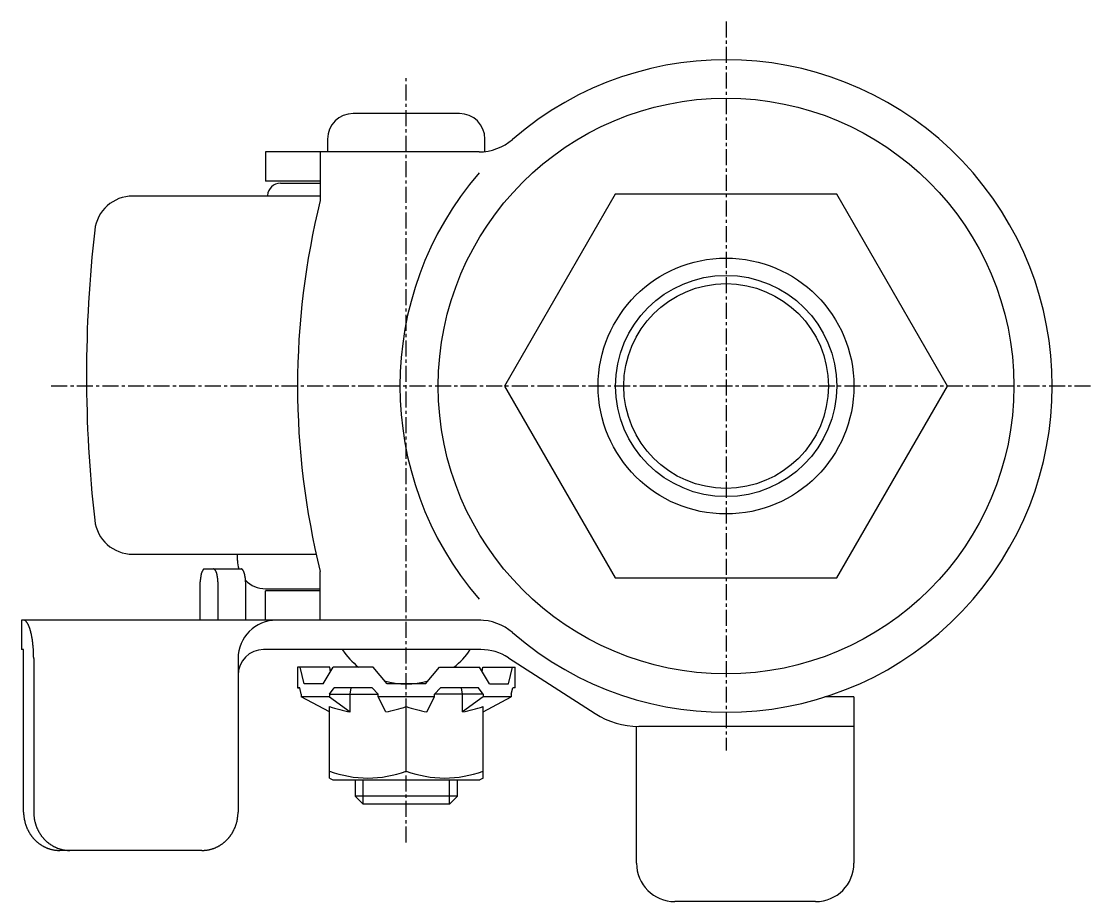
# Model space of a CAD drawing. Extents: x -2807 to -2598, y -941 to -597.
# Drawn here: x -2681.9 to -2598.3, y -666.3 to -597.5 of the extents above; entities that cross this region are included whole.
import ezdxf

# ---------------------------------------------------------------- set-up
doc = ezdxf.new("R2010")
doc.units = 0
doc.linetypes.add('CENTER', pattern=[2, 1.25, -0.25, 0.25, -0.25])
doc.layers.get('0').update_dxf_attribs({"linetype": 'CONTINUOUS'})
doc.layers.add('CENTER', color=1, linetype='CENTER')

msp = doc.modelspace()

# ---------------------------------------------------------------- linework, layer by layer
at = {"color": 7, "linetype": 'CONTINUOUS'}
for p, q in [((-2647.657, -604.677), (-2655.957, -604.677)), ((-2657.957, -606.677), (-2657.957, -607.677)), ((-2645.657, -607.65), (-2645.657, -606.677)), ((-2646.12, -607.677), (-2662.807, -607.677)), ((-2662.807, -607.677), (-2662.807, -609.977)), ((-2658.531, -607.677), (-2658.531, -611.484)), ((-2658.531, -609.977), (-2662.807, -609.977)), ((-2661.649, -610.127), (-2658.531, -610.127)), ((-2658.531, -611.127), (-2673.182, -611.127)), ((-2662.65, -611.127), (-2662.648, -611.075)), ((-2673.182, -639.127), (-2658.849, -639.127)), ((-2665.007, -639.627), (-2665.007, -639.127)), ((-2667.567, -640.277), (-2664.722, -640.277)), ((-2658.531, -644.277), (-2658.531, -640.47)), ((-2667.909, -644.277), (-2667.909, -641.277)), ((-2666.541, -641.277), (-2666.541, -644.277)), ((-2664.38, -641.277), (-2664.38, -644.277)), ((-2662.807, -641.827), (-2658.531, -641.827)), ((-2658.531, -641.977), (-2662.807, -641.977)), ((-2662.807, -644.277), (-2662.807, -641.977)), ((-2645.983, -644.277), (-2681.898, -644.277)), ((-2681.898, -644.277), (-2681.898, -646.577)), ((-2646.12, -644.277), (-2662.807, -644.277)), ((-2681.737, -646.577), (-2681.898, -646.577)), ((-2645.983, -646.577), (-2662.96, -646.577)), ((-2681.721, -659.277), (-2681.721, -647.277)), ((-2680.934, -647.276), (-2680.934, -659.277)), ((-2664.96, -647.277), (-2664.96, -659.277)), ((-2643.819, -647.213), (-2637.041, -651.575)), ((-2660.307, -647.96), (-2660.307, -649.56)), ((-2657.79, -647.96), (-2660.307, -647.96)), ((-2659.803, -649.26), (-2660.114, -647.96)), ((-2658.303, -649.26), (-2657.523, -647.96)), ((-2657.735, -648.314), (-2657.79, -647.96)), ((-2654.398, -647.96), (-2657.523, -647.96)), ((-2653.307, -649.26), (-2654.398, -647.96)), ((-2650.307, -649.26), (-2649.217, -647.96)), ((-2649.217, -647.96), (-2646.092, -647.96)), ((-2645.312, -649.26), (-2646.092, -647.96)), ((-2645.88, -648.314), (-2645.825, -647.96)), ((-2645.825, -647.96), (-2643.307, -647.96)), ((-2643.812, -649.26), (-2643.501, -647.96)), ((-2643.307, -649.56), (-2643.307, -647.96)), ((-2658.303, -649.26), (-2659.803, -649.26)), ((-2650.307, -649.26), (-2653.307, -649.26)), ((-2645.312, -649.26), (-2643.812, -649.26)), ((-2660.307, -649.56), (-2660.133, -649.56)), ((-2660.133, -649.56), (-2660.307, -649.56)), ((-2660.018, -650.06), (-2660.133, -649.56)), ((-2660.018, -650.06), (-2660.018, -650.26)), ((-2657.818, -650.26), (-2660.018, -650.26)), ((-2657.807, -651.447), (-2660.018, -650.26)), ((-2657.818, -650.06), (-2657.454, -649.56)), ((-2657.818, -650.06), (-2654.007, -650.06)), ((-2657.818, -650.06), (-2657.818, -650.26)), ((-2657.818, -650.26), (-2656.2, -651.447)), ((-2654.487, -649.56), (-2657.454, -649.56)), ((-2654.487, -649.56), (-2657.454, -649.56)), ((-2656.2, -650.06), (-2656.118, -649.56)), ((-2656.2, -651.447), (-2656.2, -650.06)), ((-2654.007, -650.06), (-2654.487, -649.56)), ((-2654.007, -650.26), (-2654.007, -650.06)), ((-2649.608, -650.26), (-2654.007, -650.26)), ((-2653.415, -651.447), (-2654.007, -650.26)), ((-2650.2, -651.447), (-2649.608, -650.26)), ((-2649.608, -650.06), (-2649.128, -649.56)), ((-2645.797, -650.06), (-2649.608, -650.06)), ((-2649.608, -650.26), (-2649.608, -650.06)), ((-2646.161, -649.56), (-2649.128, -649.56)), ((-2647.415, -650.06), (-2647.497, -649.56)), ((-2647.415, -651.447), (-2647.415, -650.06)), ((-2645.797, -650.26), (-2647.415, -651.447)), ((-2645.797, -650.06), (-2646.161, -649.56)), ((-2645.807, -651.447), (-2643.597, -650.26)), ((-2645.797, -650.06), (-2645.797, -650.26)), ((-2643.597, -650.26), (-2645.797, -650.26)), ((-2643.597, -650.06), (-2643.482, -649.56)), ((-2643.597, -650.06), (-2643.597, -650.26)), ((-2643.307, -649.56), (-2643.482, -649.56)), ((-2616.807, -650.277), (-2619.077, -650.277)), ((-2616.807, -650.277), (-2616.807, -663.277)), ((-2657.807, -656.616), (-2657.807, -651.024)), ((-2651.807, -656.08), (-2651.807, -651.024)), ((-2645.807, -656.616), (-2645.807, -651.024)), ((-2633.807, -663.277), (-2633.807, -652.575)), ((-2616.807, -652.577), (-2633.632, -652.577)), ((-2657.807, -656.616), (-2657.557, -656.76)), ((-2657.557, -656.76), (-2646.057, -656.76)), ((-2655.807, -656.76), (-2655.807, -658.035)), ((-2647.807, -658.035), (-2647.807, -656.76)), ((-2645.807, -656.616), (-2646.057, -656.76)), ((-2647.807, -658.035), (-2655.807, -658.035)), ((-2655.807, -658.035), (-2655.182, -658.66)), ((-2648.432, -658.66), (-2655.182, -658.66)), ((-2647.807, -658.035), (-2648.432, -658.66)), ((-2667.779, -662.277), (-2678.902, -662.277)), ((-2619.807, -666.277), (-2630.807, -666.277))]:
    msp.add_line(p, q, dxfattribs=at)
at = {"color": 3, "linetype": 'CONTINUOUS'}
for p, q in [((-2655.182, -658.66), (-2655.182, -656.76)), ((-2648.432, -658.66), (-2648.432, -656.76))]:
    msp.add_line(p, q, dxfattribs=at)
at = {"color": 7, "linetype": 'CONTINUOUS'}
msp.add_lwpolyline([(-2635.468, -610.977), (-2644.128, -625.977), (-2635.468, -640.977), (-2618.147, -640.977), (-2609.487, -625.977), (-2618.147, -610.977)], close=True, dxfattribs=at)
for points in [[(-2667.57, -640.277, 0), (-2667.57, -640.277, 0), (-2667.58, -640.277, 0), (-2667.58, -640.278, 0), (-2667.58, -640.278, 0), (-2667.59, -640.279, 0), (-2667.59, -640.28, 0), (-2667.6, -640.281, 0), (-2667.6, -640.282, 0), (-2667.61, -640.283, 0), (-2667.61, -640.284, 0), (-2667.61, -640.286, 0), (-2667.62, -640.288, 0), (-2667.62, -640.29, 0), (-2667.63, -640.292, 0), (-2667.63, -640.294, 0), (-2667.63, -640.296, 0), (-2667.64, -640.299, 0), (-2667.64, -640.301, 0), (-2667.65, -640.304, 0), (-2667.65, -640.307, 0), (-2667.65, -640.31, 0), (-2667.66, -640.313, 0), (-2667.66, -640.316, 0), (-2667.67, -640.32, 0), (-2667.67, -640.324, 0), (-2667.67, -640.327, 0), (-2667.68, -640.331, 0), (-2667.68, -640.335, 0), (-2667.69, -640.34, 0), (-2667.69, -640.344, 0), (-2667.69, -640.348, 0), (-2667.7, -640.353, 0), (-2667.7, -640.358, 0), (-2667.71, -640.363, 0), (-2667.71, -640.368, 0), (-2667.71, -640.373, 0), (-2667.72, -640.378, 0), (-2667.72, -640.384, 0), (-2667.72, -640.389, 0), (-2667.73, -640.395, 0), (-2667.73, -640.401, 0), (-2667.74, -640.407, 0), (-2667.74, -640.413, 0), (-2667.74, -640.419, 0), (-2667.75, -640.426, 0), (-2667.75, -640.432, 0), (-2667.75, -640.439, 0), (-2667.76, -640.445, 0), (-2667.76, -640.452, 0), (-2667.76, -640.459, 0), (-2667.77, -640.466, 0), (-2667.77, -640.474, 0), (-2667.77, -640.481, 0), (-2667.78, -640.489, 0), (-2667.78, -640.496, 0), (-2667.78, -640.504, 0), (-2667.79, -640.512, 0), (-2667.79, -640.52, 0), (-2667.79, -640.528, 0), (-2667.8, -640.536, 0), (-2667.8, -640.544, 0), (-2667.8, -640.553, 0), (-2667.81, -640.561, 0), (-2667.81, -640.57, 0), (-2667.81, -640.579, 0), (-2667.82, -640.587, 0), (-2667.82, -640.596, 0), (-2667.82, -640.605, 0), (-2667.82, -640.614, 0), (-2667.83, -640.624, 0), (-2667.83, -640.633, 0), (-2667.83, -640.642, 0), (-2667.83, -640.652, 0), (-2667.84, -640.662, 0), (-2667.84, -640.671, 0), (-2667.84, -640.681, 0), (-2667.84, -640.691, 0), (-2667.85, -640.701, 0), (-2667.85, -640.711, 0), (-2667.85, -640.721, 0), (-2667.85, -640.732, 0), (-2667.86, -640.742, 0), (-2667.86, -640.752, 0), (-2667.86, -640.763, 0), (-2667.86, -640.773, 0), (-2667.86, -640.784, 0), (-2667.87, -640.795, 0), (-2667.87, -640.805, 0), (-2667.87, -640.816, 0), (-2667.87, -640.827, 0), (-2667.87, -640.838, 0), (-2667.88, -640.849, 0), (-2667.88, -640.86, 0), (-2667.88, -640.872, 0), (-2667.88, -640.883, 0), (-2667.88, -640.894, 0), (-2667.88, -640.906, 0), (-2667.89, -640.917, 0), (-2667.89, -640.928, 0), (-2667.89, -640.94, 0), (-2667.89, -640.952, 0), (-2667.89, -640.963, 0), (-2667.89, -640.975, 0), (-2667.89, -640.987, 0), (-2667.9, -640.998, 0), (-2667.9, -641.01, 0), (-2667.9, -641.022, 0), (-2667.9, -641.034, 0), (-2667.9, -641.046, 0), (-2667.9, -641.058, 0), (-2667.9, -641.07, 0), (-2667.9, -641.082, 0), (-2667.9, -641.094, 0), (-2667.9, -641.106, 0), (-2667.91, -641.118, 0), (-2667.91, -641.13, 0), (-2667.91, -641.142, 0), (-2667.91, -641.154, 0), (-2667.91, -641.167, 0), (-2667.91, -641.179, 0), (-2667.91, -641.191, 0), (-2667.91, -641.203, 0), (-2667.91, -641.216, 0), (-2667.91, -641.228, 0), (-2667.91, -641.24, 0), (-2667.91, -641.252, 0), (-2667.91, -641.265, 0), (-2667.91, -641.277, 0)], [(-2666.54, -641.277, 0), (-2666.54, -641.265, 0), (-2666.54, -641.252, 0), (-2666.54, -641.24, 0), (-2666.54, -641.228, 0), (-2666.54, -641.216, 0), (-2666.54, -641.203, 0), (-2666.54, -641.191, 0), (-2666.54, -641.179, 0), (-2666.54, -641.167, 0), (-2666.54, -641.154, 0), (-2666.54, -641.142, 0), (-2666.55, -641.13, 0), (-2666.55, -641.118, 0), (-2666.55, -641.106, 0), (-2666.55, -641.094, 0), (-2666.55, -641.082, 0), (-2666.55, -641.07, 0), (-2666.55, -641.058, 0), (-2666.55, -641.046, 0), (-2666.55, -641.034, 0), (-2666.55, -641.022, 0), (-2666.55, -641.01, 0), (-2666.55, -640.998, 0), (-2666.56, -640.987, 0), (-2666.56, -640.975, 0), (-2666.56, -640.963, 0), (-2666.56, -640.952, 0), (-2666.56, -640.94, 0), (-2666.56, -640.928, 0), (-2666.56, -640.917, 0), (-2666.57, -640.906, 0), (-2666.57, -640.894, 0), (-2666.57, -640.883, 0), (-2666.57, -640.872, 0), (-2666.57, -640.86, 0), (-2666.57, -640.849, 0), (-2666.58, -640.838, 0), (-2666.58, -640.827, 0), (-2666.58, -640.816, 0), (-2666.58, -640.805, 0), (-2666.58, -640.795, 0), (-2666.59, -640.784, 0), (-2666.59, -640.773, 0), (-2666.59, -640.763, 0), (-2666.59, -640.752, 0), (-2666.59, -640.742, 0), (-2666.6, -640.732, 0), (-2666.6, -640.721, 0), (-2666.6, -640.711, 0), (-2666.6, -640.701, 0), (-2666.61, -640.691, 0), (-2666.61, -640.681, 0), (-2666.61, -640.671, 0), (-2666.61, -640.662, 0), (-2666.62, -640.652, 0), (-2666.62, -640.642, 0), (-2666.62, -640.633, 0), (-2666.62, -640.624, 0), (-2666.63, -640.614, 0), (-2666.63, -640.605, 0), (-2666.63, -640.596, 0), (-2666.64, -640.587, 0), (-2666.64, -640.579, 0), (-2666.64, -640.57, 0), (-2666.64, -640.561, 0), (-2666.65, -640.553, 0), (-2666.65, -640.544, 0), (-2666.65, -640.536, 0), (-2666.66, -640.528, 0), (-2666.66, -640.52, 0), (-2666.66, -640.512, 0), (-2666.67, -640.504, 0), (-2666.67, -640.496, 0), (-2666.67, -640.489, 0), (-2666.68, -640.481, 0), (-2666.68, -640.474, 0), (-2666.68, -640.466, 0), (-2666.69, -640.459, 0), (-2666.69, -640.452, 0), (-2666.69, -640.445, 0), (-2666.7, -640.439, 0), (-2666.7, -640.432, 0), (-2666.7, -640.426, 0), (-2666.71, -640.419, 0), (-2666.71, -640.413, 0), (-2666.71, -640.407, 0), (-2666.72, -640.401, 0), (-2666.72, -640.395, 0), (-2666.73, -640.389, 0), (-2666.73, -640.384, 0), (-2666.73, -640.378, 0), (-2666.74, -640.373, 0), (-2666.74, -640.368, 0), (-2666.74, -640.363, 0), (-2666.75, -640.358, 0), (-2666.75, -640.353, 0), (-2666.76, -640.348, 0), (-2666.76, -640.344, 0), (-2666.76, -640.34, 0), (-2666.77, -640.335, 0), (-2666.77, -640.331, 0), (-2666.78, -640.327, 0), (-2666.78, -640.324, 0), (-2666.78, -640.32, 0), (-2666.79, -640.316, 0), (-2666.79, -640.313, 0), (-2666.8, -640.31, 0), (-2666.8, -640.307, 0), (-2666.8, -640.304, 0), (-2666.81, -640.301, 0), (-2666.81, -640.299, 0), (-2666.82, -640.296, 0), (-2666.82, -640.294, 0), (-2666.82, -640.292, 0), (-2666.83, -640.29, 0), (-2666.83, -640.288, 0), (-2666.84, -640.286, 0), (-2666.84, -640.284, 0), (-2666.85, -640.283, 0), (-2666.85, -640.282, 0), (-2666.85, -640.281, 0), (-2666.86, -640.28, 0), (-2666.86, -640.279, 0), (-2666.87, -640.278, 0), (-2666.87, -640.278, 0), (-2666.87, -640.277, 0), (-2666.88, -640.277, 0), (-2666.88, -640.277, 0)], [(-2664.38, -641.277, 0), (-2664.38, -641.265, 0), (-2664.38, -641.252, 0), (-2664.38, -641.24, 0), (-2664.38, -641.228, 0), (-2664.38, -641.216, 0), (-2664.38, -641.203, 0), (-2664.38, -641.191, 0), (-2664.38, -641.179, 0), (-2664.38, -641.167, 0), (-2664.38, -641.154, 0), (-2664.38, -641.142, 0), (-2664.38, -641.13, 0), (-2664.38, -641.118, 0), (-2664.39, -641.106, 0), (-2664.39, -641.094, 0), (-2664.39, -641.082, 0), (-2664.39, -641.07, 0), (-2664.39, -641.058, 0), (-2664.39, -641.046, 0), (-2664.39, -641.034, 0), (-2664.39, -641.022, 0), (-2664.39, -641.01, 0), (-2664.39, -640.998, 0), (-2664.39, -640.987, 0), (-2664.4, -640.975, 0), (-2664.4, -640.963, 0), (-2664.4, -640.952, 0), (-2664.4, -640.94, 0), (-2664.4, -640.928, 0), (-2664.4, -640.917, 0), (-2664.4, -640.906, 0), (-2664.41, -640.894, 0), (-2664.41, -640.883, 0), (-2664.41, -640.872, 0), (-2664.41, -640.86, 0), (-2664.41, -640.849, 0), (-2664.41, -640.838, 0), (-2664.42, -640.827, 0), (-2664.42, -640.816, 0), (-2664.42, -640.805, 0), (-2664.42, -640.795, 0), (-2664.42, -640.784, 0), (-2664.43, -640.773, 0), (-2664.43, -640.763, 0), (-2664.43, -640.752, 0), (-2664.43, -640.742, 0), (-2664.44, -640.732, 0), (-2664.44, -640.721, 0), (-2664.44, -640.711, 0), (-2664.44, -640.701, 0), (-2664.44, -640.691, 0), (-2664.45, -640.681, 0), (-2664.45, -640.671, 0), (-2664.45, -640.662, 0), (-2664.46, -640.652, 0), (-2664.46, -640.642, 0), (-2664.46, -640.633, 0), (-2664.46, -640.624, 0), (-2664.47, -640.614, 0), (-2664.47, -640.605, 0), (-2664.47, -640.596, 0), (-2664.47, -640.587, 0), (-2664.48, -640.579, 0), (-2664.48, -640.57, 0), (-2664.48, -640.561, 0), (-2664.49, -640.553, 0), (-2664.49, -640.544, 0), (-2664.49, -640.536, 0), (-2664.5, -640.528, 0), (-2664.5, -640.52, 0), (-2664.5, -640.512, 0), (-2664.51, -640.504, 0), (-2664.51, -640.496, 0), (-2664.51, -640.489, 0), (-2664.51, -640.481, 0), (-2664.52, -640.474, 0), (-2664.52, -640.466, 0), (-2664.53, -640.459, 0), (-2664.53, -640.452, 0), (-2664.53, -640.445, 0), (-2664.54, -640.439, 0), (-2664.54, -640.432, 0), (-2664.54, -640.426, 0), (-2664.55, -640.419, 0), (-2664.55, -640.413, 0), (-2664.55, -640.407, 0), (-2664.56, -640.401, 0), (-2664.56, -640.395, 0), (-2664.56, -640.389, 0), (-2664.57, -640.384, 0), (-2664.57, -640.378, 0), (-2664.58, -640.373, 0), (-2664.58, -640.368, 0), (-2664.58, -640.363, 0), (-2664.59, -640.358, 0), (-2664.59, -640.353, 0), (-2664.6, -640.348, 0), (-2664.6, -640.344, 0), (-2664.6, -640.34, 0), (-2664.61, -640.335, 0), (-2664.61, -640.331, 0), (-2664.61, -640.327, 0), (-2664.62, -640.324, 0), (-2664.62, -640.32, 0), (-2664.63, -640.316, 0), (-2664.63, -640.313, 0), (-2664.63, -640.31, 0), (-2664.64, -640.307, 0), (-2664.64, -640.304, 0), (-2664.65, -640.301, 0), (-2664.65, -640.299, 0), (-2664.66, -640.296, 0), (-2664.66, -640.294, 0), (-2664.66, -640.292, 0), (-2664.67, -640.29, 0), (-2664.67, -640.288, 0), (-2664.68, -640.286, 0), (-2664.68, -640.284, 0), (-2664.68, -640.283, 0), (-2664.69, -640.282, 0), (-2664.69, -640.281, 0), (-2664.7, -640.28, 0), (-2664.7, -640.279, 0), (-2664.71, -640.278, 0), (-2664.71, -640.278, 0), (-2664.71, -640.277, 0), (-2664.72, -640.277, 0), (-2664.72, -640.277, 0)], [(-2680.93, -647.277, 0), (-2680.93, -647.24, 0), (-2680.93, -647.203, 0), (-2680.94, -647.166, 0), (-2680.94, -647.13, 0), (-2680.94, -647.093, 0), (-2680.94, -647.056, 0), (-2680.94, -647.019, 0), (-2680.94, -646.983, 0), (-2680.94, -646.946, 0), (-2680.94, -646.909, 0), (-2680.94, -646.873, 0), (-2680.94, -646.836, 0), (-2680.95, -646.8, 0), (-2680.95, -646.764, 0), (-2680.95, -646.728, 0), (-2680.95, -646.691, 0), (-2680.95, -646.655, 0), (-2680.96, -646.619, 0), (-2680.96, -646.583, 0), (-2680.96, -646.548, 0), (-2680.96, -646.512, 0), (-2680.97, -646.476, 0), (-2680.97, -646.441, 0), (-2680.97, -646.406, 0), (-2680.97, -646.37, 0), (-2680.98, -646.335, 0), (-2680.98, -646.301, 0), (-2680.98, -646.266, 0), (-2680.99, -646.231, 0), (-2680.99, -646.197, 0), (-2680.99, -646.162, 0), (-2681, -646.128, 0), (-2681, -646.094, 0), (-2681.01, -646.061, 0), (-2681.01, -646.027, 0), (-2681.01, -645.994, 0), (-2681.02, -645.96, 0), (-2681.02, -645.927, 0), (-2681.03, -645.895, 0), (-2681.03, -645.862, 0), (-2681.04, -645.83, 0), (-2681.04, -645.798, 0), (-2681.05, -645.766, 0), (-2681.05, -645.734, 0), (-2681.06, -645.702, 0), (-2681.06, -645.671, 0), (-2681.07, -645.64, 0), (-2681.07, -645.61, 0), (-2681.08, -645.579, 0), (-2681.08, -645.549, 0), (-2681.09, -645.519, 0), (-2681.1, -645.489, 0), (-2681.1, -645.46, 0), (-2681.11, -645.43, 0), (-2681.11, -645.402, 0), (-2681.12, -645.373, 0), (-2681.13, -645.345, 0), (-2681.13, -645.317, 0), (-2681.14, -645.289, 0), (-2681.15, -645.261, 0), (-2681.15, -645.234, 0), (-2681.16, -645.208, 0), (-2681.17, -645.181, 0), (-2681.17, -645.155, 0), (-2681.18, -645.129, 0), (-2681.19, -645.103, 0), (-2681.19, -645.078, 0), (-2681.2, -645.053, 0), (-2681.21, -645.029, 0), (-2681.22, -645.005, 0), (-2681.22, -644.981, 0), (-2681.23, -644.957, 0), (-2681.24, -644.934, 0), (-2681.25, -644.911, 0), (-2681.25, -644.889, 0), (-2681.26, -644.867, 0), (-2681.27, -644.845, 0), (-2681.28, -644.823, 0), (-2681.29, -644.802, 0), (-2681.29, -644.782, 0), (-2681.3, -644.761, 0), (-2681.31, -644.742, 0), (-2681.32, -644.722, 0), (-2681.33, -644.703, 0), (-2681.34, -644.684, 0), (-2681.34, -644.666, 0), (-2681.35, -644.648, 0), (-2681.36, -644.63, 0), (-2681.37, -644.613, 0), (-2681.38, -644.597, 0), (-2681.39, -644.58, 0), (-2681.4, -644.564, 0), (-2681.41, -644.549, 0), (-2681.41, -644.534, 0), (-2681.42, -644.519, 0), (-2681.43, -644.505, 0), (-2681.44, -644.491, 0), (-2681.45, -644.477, 0), (-2681.46, -644.464, 0), (-2681.47, -644.452, 0), (-2681.48, -644.44, 0), (-2681.49, -644.428, 0), (-2681.5, -644.416, 0), (-2681.51, -644.406, 0), (-2681.52, -644.395, 0), (-2681.52, -644.385, 0), (-2681.53, -644.376, 0), (-2681.54, -644.366, 0), (-2681.55, -644.358, 0), (-2681.56, -644.349, 0), (-2681.57, -644.342, 0), (-2681.58, -644.334, 0), (-2681.59, -644.327, 0), (-2681.6, -644.321, 0), (-2681.61, -644.315, 0), (-2681.62, -644.309, 0), (-2681.63, -644.304, 0), (-2681.64, -644.299, 0), (-2681.65, -644.295, 0), (-2681.66, -644.291, 0), (-2681.67, -644.288, 0), (-2681.68, -644.285, 0), (-2681.69, -644.282, 0), (-2681.7, -644.28, 0), (-2681.71, -644.279, 0), (-2681.72, -644.278, 0), (-2681.73, -644.277, 0), (-2681.74, -644.277, 0)], [(-2681.72, -647.277, 0), (-2681.72, -647.268, 0), (-2681.72, -647.26, 0), (-2681.72, -647.251, 0), (-2681.72, -647.243, 0), (-2681.72, -647.234, 0), (-2681.72, -647.225, 0), (-2681.72, -647.217, 0), (-2681.72, -647.208, 0), (-2681.72, -647.2, 0), (-2681.72, -647.191, 0), (-2681.72, -647.183, 0), (-2681.72, -647.174, 0), (-2681.72, -647.166, 0), (-2681.72, -647.157, 0), (-2681.72, -647.149, 0), (-2681.72, -647.14, 0), (-2681.72, -647.132, 0), (-2681.72, -647.124, 0), (-2681.72, -647.115, 0), (-2681.72, -647.107, 0), (-2681.72, -647.098, 0), (-2681.72, -647.09, 0), (-2681.72, -647.082, 0), (-2681.72, -647.074, 0), (-2681.72, -647.065, 0), (-2681.72, -647.057, 0), (-2681.72, -647.049, 0), (-2681.72, -647.041, 0), (-2681.72, -647.033, 0), (-2681.72, -647.025, 0), (-2681.72, -647.017, 0), (-2681.72, -647.009, 0), (-2681.72, -647.001, 0), (-2681.72, -646.993, 0), (-2681.72, -646.985, 0), (-2681.72, -646.978, 0), (-2681.72, -646.97, 0), (-2681.72, -646.962, 0), (-2681.72, -646.955, 0), (-2681.72, -646.947, 0), (-2681.72, -646.939, 0), (-2681.72, -646.932, 0), (-2681.72, -646.924, 0), (-2681.72, -646.917, 0), (-2681.72, -646.91, 0), (-2681.72, -646.902, 0), (-2681.72, -646.895, 0), (-2681.72, -646.888, 0), (-2681.72, -646.881, 0), (-2681.72, -646.874, 0), (-2681.72, -646.867, 0), (-2681.72, -646.86, 0), (-2681.72, -646.853, 0), (-2681.72, -646.846, 0), (-2681.72, -646.839, 0), (-2681.72, -646.833, 0), (-2681.72, -646.826, 0), (-2681.73, -646.82, 0), (-2681.73, -646.813, 0), (-2681.73, -646.807, 0), (-2681.73, -646.8, 0), (-2681.73, -646.794, 0), (-2681.73, -646.788, 0), (-2681.73, -646.782, 0), (-2681.73, -646.776, 0), (-2681.73, -646.77, 0), (-2681.73, -646.764, 0), (-2681.73, -646.758, 0), (-2681.73, -646.752, 0), (-2681.73, -646.747, 0), (-2681.73, -646.741, 0), (-2681.73, -646.736, 0), (-2681.73, -646.73, 0), (-2681.73, -646.725, 0), (-2681.73, -646.72, 0), (-2681.73, -646.715, 0), (-2681.73, -646.71, 0), (-2681.73, -646.705, 0), (-2681.73, -646.7, 0), (-2681.73, -646.695, 0), (-2681.73, -646.69, 0), (-2681.73, -646.685, 0), (-2681.73, -646.681, 0), (-2681.73, -646.676, 0), (-2681.73, -646.672, 0), (-2681.73, -646.668, 0), (-2681.73, -646.664, 0), (-2681.73, -646.66, 0), (-2681.73, -646.656, 0), (-2681.73, -646.652, 0), (-2681.73, -646.648, 0), (-2681.73, -646.644, 0), (-2681.73, -646.64, 0), (-2681.73, -646.637, 0), (-2681.73, -646.634, 0), (-2681.73, -646.63, 0), (-2681.73, -646.627, 0), (-2681.73, -646.624, 0), (-2681.73, -646.621, 0), (-2681.73, -646.618, 0), (-2681.73, -646.615, 0), (-2681.73, -646.612, 0), (-2681.73, -646.61, 0), (-2681.73, -646.607, 0), (-2681.73, -646.605, 0), (-2681.73, -646.602, 0), (-2681.73, -646.6, 0), (-2681.73, -646.598, 0), (-2681.73, -646.596, 0), (-2681.73, -646.594, 0), (-2681.73, -646.592, 0), (-2681.73, -646.59, 0), (-2681.73, -646.589, 0), (-2681.73, -646.587, 0), (-2681.73, -646.586, 0), (-2681.73, -646.584, 0), (-2681.73, -646.583, 0), (-2681.74, -646.582, 0), (-2681.74, -646.581, 0), (-2681.74, -646.58, 0), (-2681.74, -646.579, 0), (-2681.74, -646.579, 0), (-2681.74, -646.578, 0), (-2681.74, -646.578, 0), (-2681.74, -646.577, 0), (-2681.74, -646.577, 0), (-2681.74, -646.577, 0), (-2681.74, -646.577, 0)], [(-2681.72, -659.277, 0), (-2681.72, -659.314, 0), (-2681.72, -659.351, 0), (-2681.72, -659.387, 0), (-2681.72, -659.424, 0), (-2681.72, -659.461, 0), (-2681.71, -659.498, 0), (-2681.71, -659.534, 0), (-2681.71, -659.571, 0), (-2681.7, -659.608, 0), (-2681.7, -659.644, 0), (-2681.7, -659.681, 0), (-2681.69, -659.717, 0), (-2681.69, -659.753, 0), (-2681.68, -659.79, 0), (-2681.67, -659.826, 0), (-2681.67, -659.862, 0), (-2681.66, -659.898, 0), (-2681.65, -659.934, 0), (-2681.64, -659.97, 0), (-2681.64, -660.006, 0), (-2681.63, -660.041, 0), (-2681.62, -660.077, 0), (-2681.61, -660.112, 0), (-2681.6, -660.148, 0), (-2681.59, -660.183, 0), (-2681.58, -660.218, 0), (-2681.57, -660.253, 0), (-2681.56, -660.288, 0), (-2681.54, -660.322, 0), (-2681.53, -660.357, 0), (-2681.52, -660.391, 0), (-2681.51, -660.425, 0), (-2681.49, -660.459, 0), (-2681.48, -660.493, 0), (-2681.47, -660.526, 0), (-2681.45, -660.56, 0), (-2681.44, -660.593, 0), (-2681.42, -660.626, 0), (-2681.4, -660.659, 0), (-2681.39, -660.691, 0), (-2681.37, -660.723, 0), (-2681.35, -660.756, 0), (-2681.34, -660.787, 0), (-2681.32, -660.819, 0), (-2681.3, -660.851, 0), (-2681.28, -660.882, 0), (-2681.27, -660.913, 0), (-2681.25, -660.944, 0), (-2681.23, -660.974, 0), (-2681.21, -661.004, 0), (-2681.19, -661.034, 0), (-2681.17, -661.064, 0), (-2681.15, -661.093, 0), (-2681.12, -661.123, 0), (-2681.1, -661.151, 0), (-2681.08, -661.18, 0), (-2681.06, -661.208, 0), (-2681.04, -661.236, 0), (-2681.01, -661.264, 0), (-2680.99, -661.292, 0), (-2680.97, -661.319, 0), (-2680.94, -661.346, 0), (-2680.92, -661.372, 0), (-2680.9, -661.398, 0), (-2680.87, -661.424, 0), (-2680.85, -661.45, 0), (-2680.82, -661.475, 0), (-2680.8, -661.5, 0), (-2680.77, -661.524, 0), (-2680.74, -661.549, 0), (-2680.72, -661.572, 0), (-2680.69, -661.596, 0), (-2680.66, -661.619, 0), (-2680.64, -661.642, 0), (-2680.61, -661.664, 0), (-2680.58, -661.687, 0), (-2680.55, -661.708, 0), (-2680.53, -661.73, 0), (-2680.5, -661.751, 0), (-2680.47, -661.771, 0), (-2680.44, -661.792, 0), (-2680.41, -661.811, 0), (-2680.38, -661.831, 0), (-2680.35, -661.85, 0), (-2680.32, -661.869, 0), (-2680.29, -661.887, 0), (-2680.26, -661.905, 0), (-2680.23, -661.923, 0), (-2680.2, -661.94, 0), (-2680.17, -661.957, 0), (-2680.14, -661.973, 0), (-2680.11, -661.989, 0), (-2680.08, -662.004, 0), (-2680.04, -662.02, 0), (-2680.01, -662.034, 0), (-2679.98, -662.049, 0), (-2679.95, -662.062, 0), (-2679.92, -662.076, 0), (-2679.88, -662.089, 0), (-2679.85, -662.102, 0), (-2679.82, -662.114, 0), (-2679.79, -662.125, 0), (-2679.75, -662.137, 0), (-2679.72, -662.148, 0), (-2679.69, -662.158, 0), (-2679.65, -662.168, 0), (-2679.62, -662.178, 0), (-2679.59, -662.187, 0), (-2679.55, -662.196, 0), (-2679.52, -662.204, 0), (-2679.49, -662.212, 0), (-2679.45, -662.219, 0), (-2679.42, -662.226, 0), (-2679.38, -662.233, 0), (-2679.35, -662.239, 0), (-2679.32, -662.244, 0), (-2679.28, -662.25, 0), (-2679.25, -662.254, 0), (-2679.21, -662.259, 0), (-2679.18, -662.262, 0), (-2679.14, -662.266, 0), (-2679.11, -662.269, 0), (-2679.07, -662.271, 0), (-2679.04, -662.273, 0), (-2679.01, -662.275, 0), (-2678.97, -662.276, 0), (-2678.94, -662.277, 0), (-2678.9, -662.277, 0)], [(-2680.93, -659.277, 0), (-2680.93, -659.314, 0), (-2680.93, -659.351, 0), (-2680.93, -659.387, 0), (-2680.93, -659.424, 0), (-2680.93, -659.461, 0), (-2680.93, -659.498, 0), (-2680.92, -659.534, 0), (-2680.92, -659.571, 0), (-2680.92, -659.608, 0), (-2680.91, -659.644, 0), (-2680.91, -659.681, 0), (-2680.9, -659.717, 0), (-2680.9, -659.753, 0), (-2680.89, -659.79, 0), (-2680.89, -659.826, 0), (-2680.88, -659.862, 0), (-2680.87, -659.898, 0), (-2680.87, -659.934, 0), (-2680.86, -659.97, 0), (-2680.85, -660.006, 0), (-2680.84, -660.041, 0), (-2680.83, -660.077, 0), (-2680.82, -660.112, 0), (-2680.81, -660.148, 0), (-2680.8, -660.183, 0), (-2680.79, -660.218, 0), (-2680.78, -660.253, 0), (-2680.77, -660.288, 0), (-2680.76, -660.322, 0), (-2680.75, -660.357, 0), (-2680.73, -660.391, 0), (-2680.72, -660.425, 0), (-2680.71, -660.459, 0), (-2680.69, -660.493, 0), (-2680.68, -660.526, 0), (-2680.66, -660.56, 0), (-2680.65, -660.593, 0), (-2680.63, -660.626, 0), (-2680.62, -660.659, 0), (-2680.6, -660.691, 0), (-2680.59, -660.723, 0), (-2680.57, -660.756, 0), (-2680.55, -660.787, 0), (-2680.53, -660.819, 0), (-2680.52, -660.851, 0), (-2680.5, -660.882, 0), (-2680.48, -660.913, 0), (-2680.46, -660.944, 0), (-2680.44, -660.974, 0), (-2680.42, -661.004, 0), (-2680.4, -661.034, 0), (-2680.38, -661.064, 0), (-2680.36, -661.093, 0), (-2680.34, -661.123, 0), (-2680.32, -661.151, 0), (-2680.29, -661.18, 0), (-2680.27, -661.208, 0), (-2680.25, -661.236, 0), (-2680.23, -661.264, 0), (-2680.2, -661.292, 0), (-2680.18, -661.319, 0), (-2680.16, -661.346, 0), (-2680.13, -661.372, 0), (-2680.11, -661.398, 0), (-2680.08, -661.424, 0), (-2680.06, -661.45, 0), (-2680.03, -661.475, 0), (-2680.01, -661.5, 0), (-2679.98, -661.524, 0), (-2679.96, -661.549, 0), (-2679.93, -661.572, 0), (-2679.9, -661.596, 0), (-2679.88, -661.619, 0), (-2679.85, -661.642, 0), (-2679.82, -661.664, 0), (-2679.79, -661.687, 0), (-2679.77, -661.708, 0), (-2679.74, -661.73, 0), (-2679.71, -661.751, 0), (-2679.68, -661.771, 0), (-2679.65, -661.792, 0), (-2679.62, -661.811, 0), (-2679.59, -661.831, 0), (-2679.56, -661.85, 0), (-2679.53, -661.869, 0), (-2679.5, -661.887, 0), (-2679.47, -661.905, 0), (-2679.44, -661.923, 0), (-2679.41, -661.94, 0), (-2679.38, -661.957, 0), (-2679.35, -661.973, 0), (-2679.32, -661.989, 0), (-2679.29, -662.004, 0), (-2679.26, -662.02, 0), (-2679.23, -662.034, 0), (-2679.19, -662.049, 0), (-2679.16, -662.062, 0), (-2679.13, -662.076, 0), (-2679.1, -662.089, 0), (-2679.07, -662.102, 0), (-2679.03, -662.114, 0), (-2679, -662.125, 0), (-2678.97, -662.137, 0), (-2678.93, -662.148, 0), (-2678.9, -662.158, 0), (-2678.87, -662.168, 0), (-2678.83, -662.178, 0), (-2678.8, -662.187, 0), (-2678.77, -662.196, 0), (-2678.73, -662.204, 0), (-2678.7, -662.212, 0), (-2678.67, -662.219, 0), (-2678.63, -662.226, 0), (-2678.6, -662.233, 0), (-2678.56, -662.239, 0), (-2678.53, -662.244, 0), (-2678.49, -662.25, 0), (-2678.46, -662.254, 0), (-2678.43, -662.259, 0), (-2678.39, -662.262, 0), (-2678.36, -662.266, 0), (-2678.32, -662.269, 0), (-2678.29, -662.271, 0), (-2678.25, -662.273, 0), (-2678.22, -662.275, 0), (-2678.18, -662.276, 0), (-2678.15, -662.277, 0), (-2678.12, -662.277, 0)], [(-2667.78, -662.277, 0), (-2667.74, -662.277, 0), (-2667.71, -662.276, 0), (-2667.68, -662.275, 0), (-2667.64, -662.273, 0), (-2667.61, -662.271, 0), (-2667.57, -662.269, 0), (-2667.54, -662.266, 0), (-2667.5, -662.262, 0), (-2667.47, -662.259, 0), (-2667.43, -662.254, 0), (-2667.4, -662.25, 0), (-2667.37, -662.244, 0), (-2667.33, -662.239, 0), (-2667.3, -662.233, 0), (-2667.26, -662.226, 0), (-2667.23, -662.219, 0), (-2667.19, -662.212, 0), (-2667.16, -662.204, 0), (-2667.13, -662.196, 0), (-2667.09, -662.187, 0), (-2667.06, -662.178, 0), (-2667.03, -662.168, 0), (-2666.99, -662.158, 0), (-2666.96, -662.148, 0), (-2666.93, -662.137, 0), (-2666.89, -662.125, 0), (-2666.86, -662.114, 0), (-2666.83, -662.102, 0), (-2666.8, -662.089, 0), (-2666.76, -662.076, 0), (-2666.73, -662.062, 0), (-2666.7, -662.049, 0), (-2666.67, -662.034, 0), (-2666.64, -662.02, 0), (-2666.6, -662.004, 0), (-2666.57, -661.989, 0), (-2666.54, -661.973, 0), (-2666.51, -661.957, 0), (-2666.48, -661.94, 0), (-2666.45, -661.923, 0), (-2666.42, -661.905, 0), (-2666.39, -661.887, 0), (-2666.36, -661.869, 0), (-2666.33, -661.85, 0), (-2666.3, -661.831, 0), (-2666.27, -661.811, 0), (-2666.24, -661.792, 0), (-2666.21, -661.771, 0), (-2666.18, -661.751, 0), (-2666.16, -661.73, 0), (-2666.13, -661.708, 0), (-2666.1, -661.687, 0), (-2666.07, -661.664, 0), (-2666.04, -661.642, 0), (-2666.02, -661.619, 0), (-2665.99, -661.596, 0), (-2665.96, -661.572, 0), (-2665.94, -661.549, 0), (-2665.91, -661.524, 0), (-2665.89, -661.5, 0), (-2665.86, -661.475, 0), (-2665.83, -661.45, 0), (-2665.81, -661.424, 0), (-2665.79, -661.398, 0), (-2665.76, -661.372, 0), (-2665.74, -661.346, 0), (-2665.71, -661.319, 0), (-2665.69, -661.292, 0), (-2665.67, -661.264, 0), (-2665.64, -661.236, 0), (-2665.62, -661.208, 0), (-2665.6, -661.18, 0), (-2665.58, -661.151, 0), (-2665.56, -661.123, 0), (-2665.54, -661.093, 0), (-2665.51, -661.064, 0), (-2665.49, -661.034, 0), (-2665.47, -661.004, 0), (-2665.45, -660.974, 0), (-2665.43, -660.944, 0), (-2665.42, -660.913, 0), (-2665.4, -660.882, 0), (-2665.38, -660.851, 0), (-2665.36, -660.819, 0), (-2665.34, -660.787, 0), (-2665.33, -660.756, 0), (-2665.31, -660.723, 0), (-2665.29, -660.691, 0), (-2665.28, -660.659, 0), (-2665.26, -660.626, 0), (-2665.25, -660.593, 0), (-2665.23, -660.56, 0), (-2665.22, -660.526, 0), (-2665.2, -660.493, 0), (-2665.19, -660.459, 0), (-2665.17, -660.425, 0), (-2665.16, -660.391, 0), (-2665.15, -660.357, 0), (-2665.14, -660.322, 0), (-2665.12, -660.288, 0), (-2665.11, -660.253, 0), (-2665.1, -660.218, 0), (-2665.09, -660.183, 0), (-2665.08, -660.148, 0), (-2665.07, -660.112, 0), (-2665.06, -660.077, 0), (-2665.05, -660.041, 0), (-2665.04, -660.006, 0), (-2665.04, -659.97, 0), (-2665.03, -659.934, 0), (-2665.02, -659.898, 0), (-2665.01, -659.862, 0), (-2665.01, -659.826, 0), (-2665, -659.79, 0), (-2665, -659.753, 0), (-2664.99, -659.717, 0), (-2664.99, -659.681, 0), (-2664.98, -659.644, 0), (-2664.98, -659.608, 0), (-2664.97, -659.571, 0), (-2664.97, -659.534, 0), (-2664.97, -659.498, 0), (-2664.97, -659.461, 0), (-2664.96, -659.424, 0), (-2664.96, -659.387, 0), (-2664.96, -659.351, 0), (-2664.96, -659.314, 0), (-2664.96, -659.277, 0)]]:
    msp.add_polyline3d(points, dxfattribs=at)
for radius in [22.5, 10, 8]:
    msp.add_circle((-2626.807, -625.977), radius, dxfattribs=at)
at = {"color": 3, "linetype": 'CONTINUOUS'}
msp.add_circle((-2626.807, -625.977), 8.647, dxfattribs=at)
at = {"color": 7, "linetype": 'CONTINUOUS'}
for centre, radius, start, end in [((-2626.807, -625.977), 25.5, 229.10689, 130.89311), ((-2655.957, -606.677), 2, 90, 180), ((-2647.657, -606.677), 2, 0, 90), ((-2646.12, -603.677), 4, 270, 310.89311), ((-2626.807, -625.977), 25.5, 139.23026, 220.76974), ((-2661.649, -611.127), 1, 90, 177), ((-2673.182, -614.127), 3, 90, 173.48853), ((-2600.307, -625.977), 60, 166.02207, 193.97793), ((-2576.807, -625.127), 100, 173.48853, 186.51147), ((-2673.182, -636.127), 3, 186.51147, 270), ((-2662.807, -639.627), 2.2, 180, 197.1848), ((-2662.807, -639.627), 2.2, 224.29136, 270), ((-2661.96, -647.277), 3, 90, 180), ((-2646.12, -648.277), 4, 49.10689, 90), ((-2662.96, -648.577), 2, 90, 180), ((-2651.807, -643.26), 6, 213.55731, 231.56679), ((-2651.807, -643.26), 6, 308.43321, 326.44269), ((-2645.983, -650.577), 4, 57.23845, 90), ((-2651.807, -643.26), 6, 253.45711, 286.54289), ((-2654.807, -642.894), 8.665, 249.74384, 260.75362), ((-2654.807, -642.894), 8.665, 279.24638, 290.25616), ((-2648.807, -642.894), 8.665, 249.74384, 260.75362), ((-2648.807, -642.894), 8.665, 279.24638, 290.25616), ((-2633.632, -646.277), 6.3, 237.23845, 270), ((-2654.807, -647.951), 8.665, 249.74384, 290.25616), ((-2648.807, -647.951), 8.665, 249.74384, 290.25616), ((-2630.807, -663.277), 3, 180, 270), ((-2619.807, -663.277), 3, 270, 0)]:
    msp.add_arc(centre, radius, start, end, dxfattribs=at)
at = {"layer": 'CENTER', "color": 1, "linetype": 'CENTER'}
for p, q in [((-2626.807, -597.477), (-2626.807, -654.477)), ((-2626.807, -597.477), (-2626.807, -654.477)), ((-2651.807, -661.66), (-2651.807, -601.677)), ((-2598.307, -625.977), (-2679.804, -625.977))]:
    msp.add_line(p, q, dxfattribs=at)

doc.saveas('drawing.dxf')
